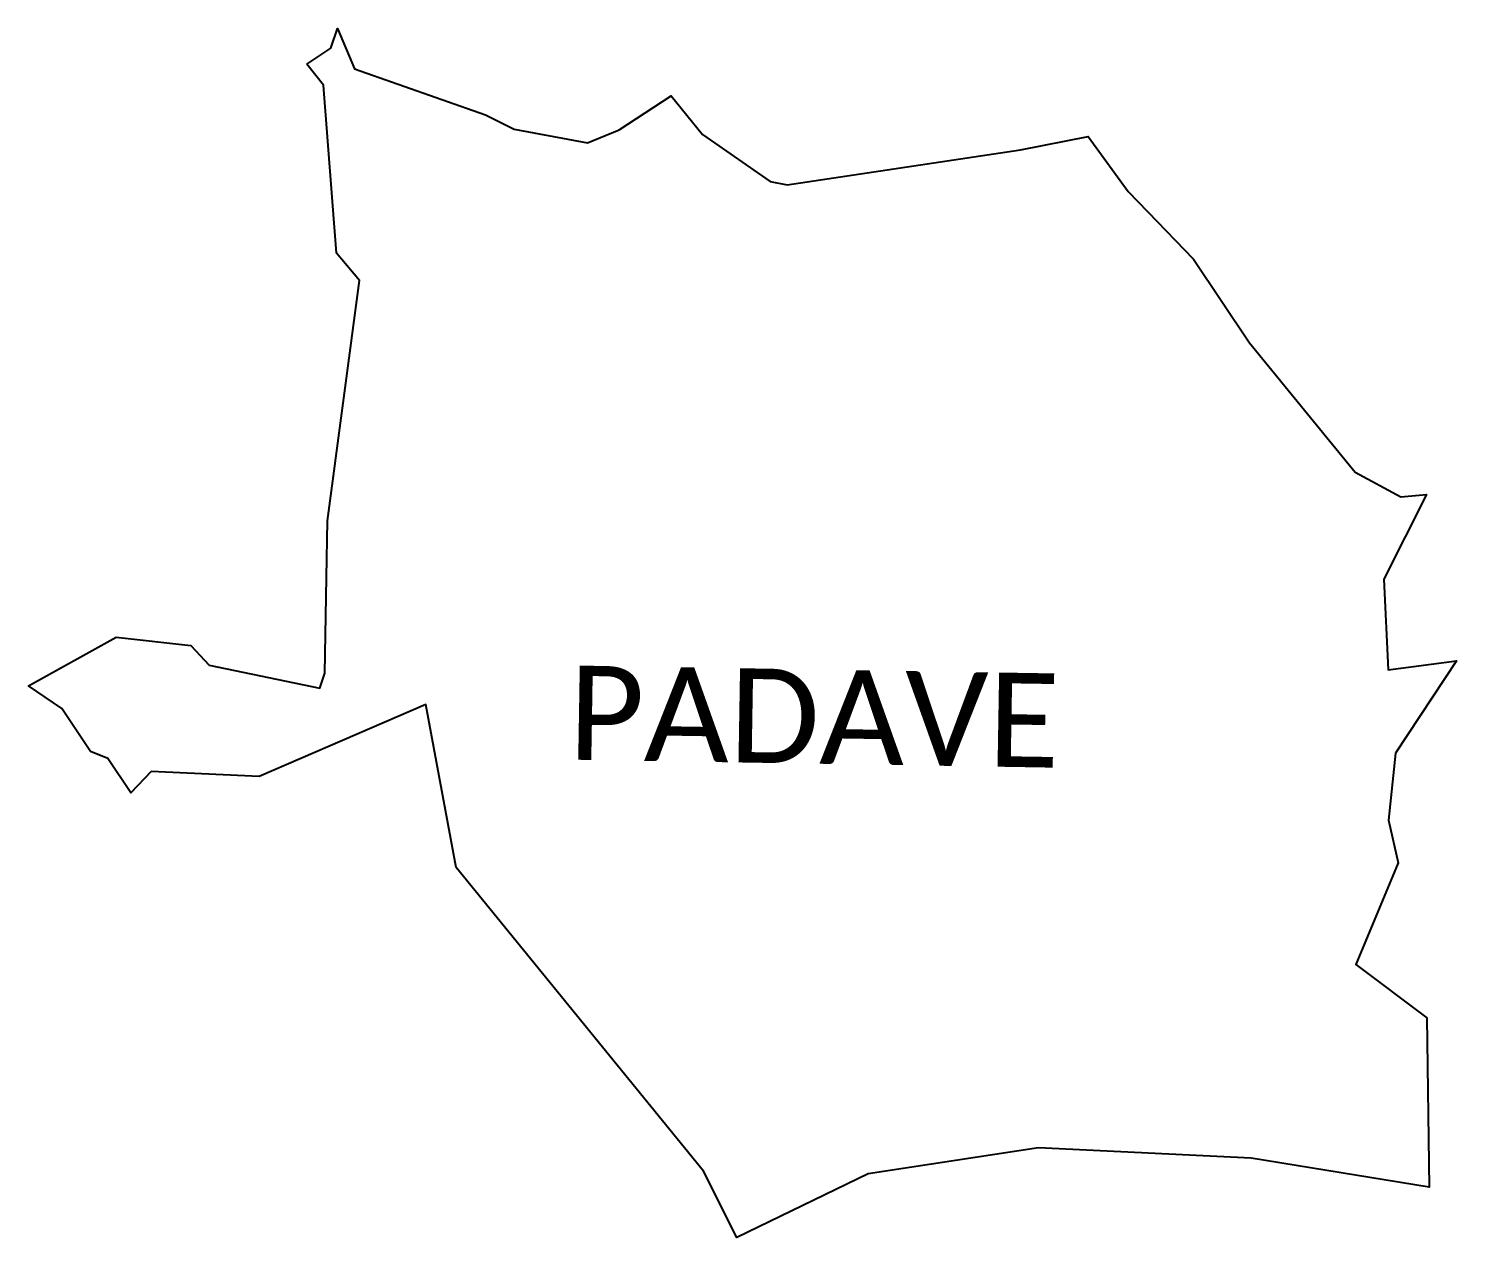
# Model space of a CAD drawing. Header units: metres. Extents: x 311191 to 315926, y 1912676 to 1914982.
# Drawn here: x 313628 to 315926, y 1912696 to 1914642 of the extents above; entities that cross this region are included whole.
import ezdxf

# ---------------------------------------------------------------- set-up
doc = ezdxf.new("R2010")
doc.units = ezdxf.units.M
doc.layers.add('VILLAGE NAME', color=250, linetype='Continuous')
doc.styles.get("Standard").update_dxf_attribs({"font": 'simplex.shx'})

msp = doc.modelspace()

# ---------------------------------------------------------------- linework, layer by layer
at = {"color": 6, "flags": 128}
msp.add_lwpolyline([(314075.6, 1914584.7), (314114.3, 1914610), (314125.2, 1914641.8), (314152.3, 1914577.1), (314363.1, 1914503), (314409.5, 1914479.7), (314527.3, 1914457.7), (314578.3, 1914478.5), (314661.8, 1914533.3), (314712.6, 1914471), (314821.5, 1914395.7), (314848.6, 1914390.2), (315223.9, 1914446.4), (315332.8, 1914467.9), (315397.3, 1914379.6), (315429.2, 1914346.5), (315502.6, 1914270.4), (315592.7, 1914136), (315762.6, 1913927.8), (315836.3, 1913888), (315877.4, 1913891.7), (315809, 1913755.2), (315815.9, 1913609.3), (315925.7, 1913623.7), (315827.5, 1913475.3), (315816.3, 1913367.2), (315832, 1913298.7), (315763.8, 1913134.8), (315878.2, 1913049.2), (315881.7, 1912776.4), (315595.6, 1912823.3), (315252.9, 1912839.8), (314979.1, 1912798.2), (314767.5, 1912695.6), (314713.8, 1912802.3), (314315.9, 1913291.3), (314266.9, 1913553.4), (313998.9, 1913437.9), (313825.1, 1913445.8), (313792.3, 1913411.2), (313755.5, 1913466.5), (313727.6, 1913477.9), (313681.3, 1913547), (313627.7, 1913583.4), (313769, 1913662.2), (313888.8, 1913648.5), (313918.4, 1913616.7), (314096.6, 1913579.9), (314104.3, 1913603.8), (314107, 1913758.3), (314108.6, 1913849.5), (314160.1, 1914236), (314123.2, 1914280.4), (314102.5, 1914550.6), (314075.6, 1914584.7)], dxfattribs=at)

# ---------------------------------------------------------------- texts
at = {"layer": 'VILLAGE NAME', "insert": (314497.9, 1913616.5), "char_height": 151.655, "attachment_point": 1, "rotation": 359.0535}
msp.add_mtext_dynamic_manual_height_columns('{\\fCalibri|b0|i0|c0|p34;PADAVE}', width=861.063, gutter_width=758.3, heights=[0], dxfattribs=at)

doc.saveas('drawing.dxf')
